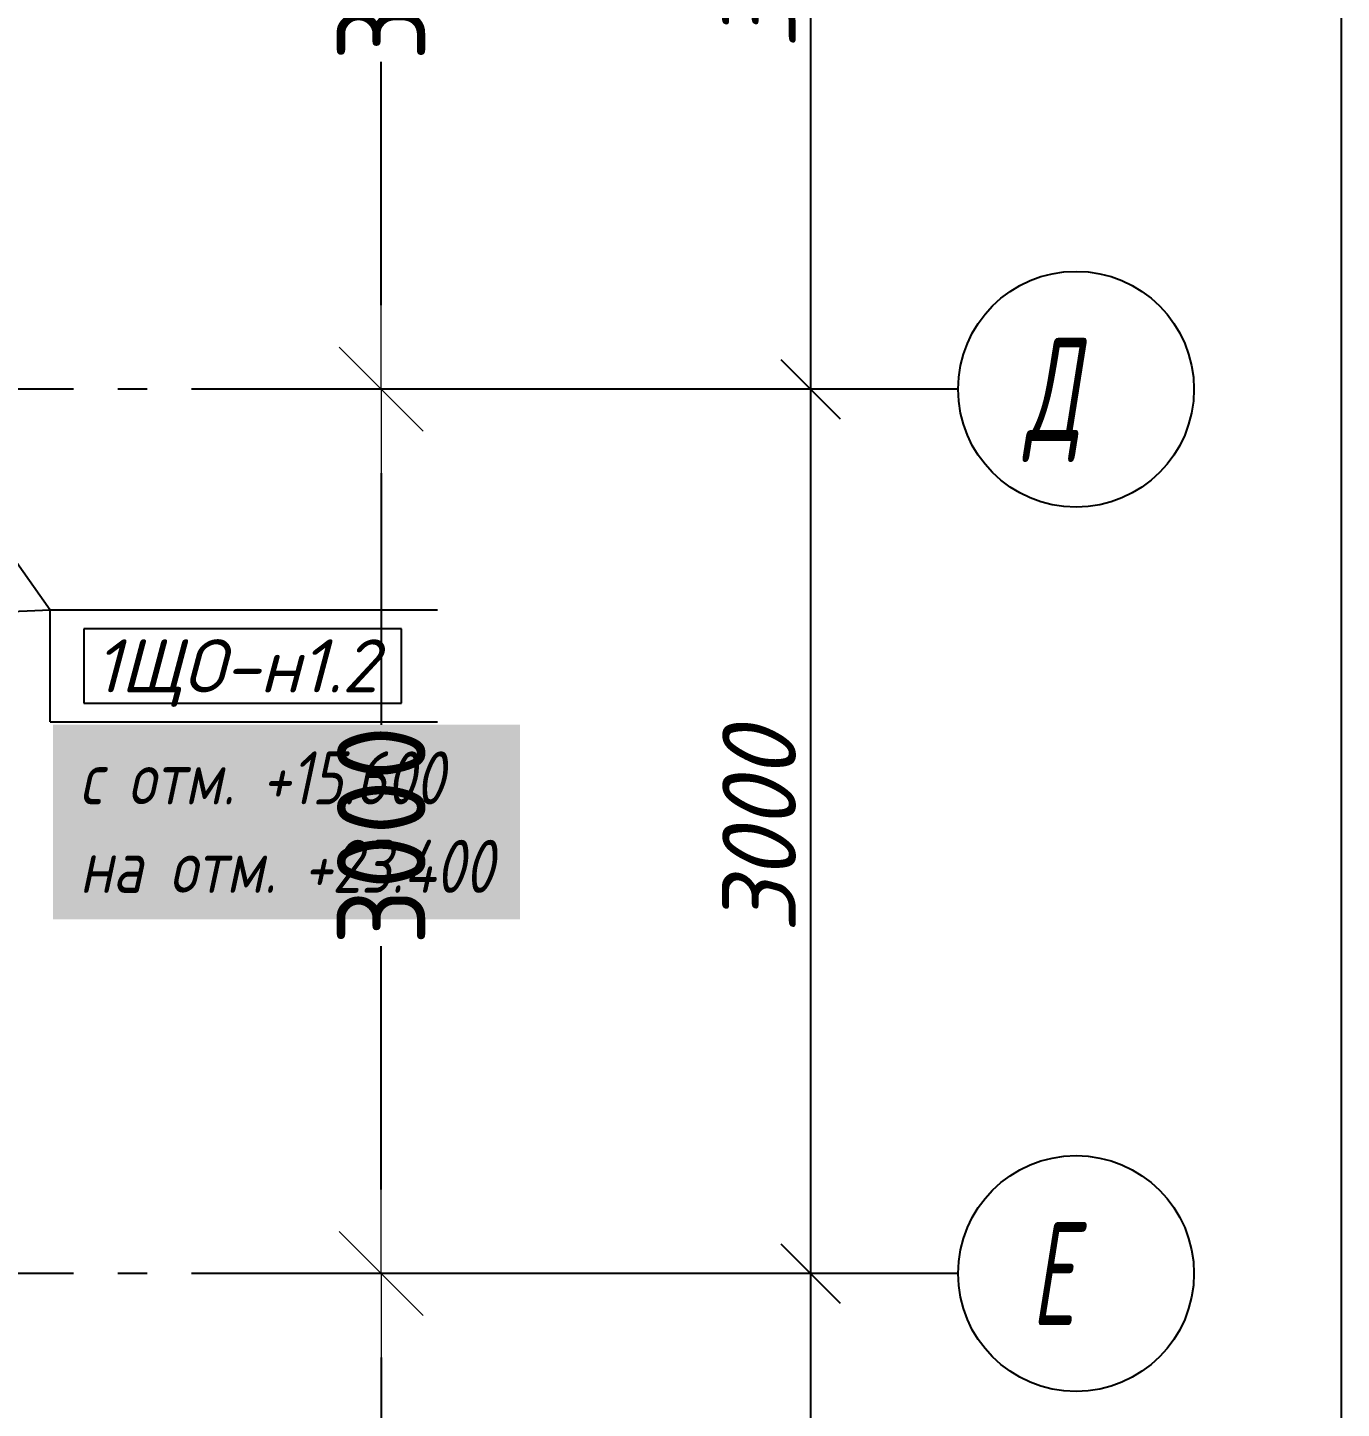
# Model space of a CAD drawing. Header units: millimetres. Extents: x 0 to 1093, y 0 to 420.
# Drawn here: x 592.63 to 637.19, y 215.01 to 261.86 of the extents above; entities that cross this region are included whole.
import ezdxf

# ---------------------------------------------------------------- set-up
doc = ezdxf.new("R2010")
doc.units = ezdxf.units.MM
doc.linetypes.add('ГОСТ 2.303 5', pattern=[24, 20, -1.5, 1, -1.5])
for name, color, linetype in [('Viewport1ForCustomObjects_0', 7, 'Continuous'), ('Viewport2ForCustomObjects_0', 7, 'Continuous'), ('Строительные оси', 7, 'Continuous'), ('ЭС', 7, 'Continuous')]:
    doc.layers.add(name, color=color, linetype=linetype)
doc.styles.add('1.8', font='isocpeui.ttf', dxfattribs={"height": 1.8})
doc.styles.add('2.5', font='isocpeui.ttf')
doc.styles.add('CustomTextStyle33', font='isocpeui.ttf', dxfattribs={"width": 0.592798, "height": 3.5})
doc.styles.add('CustomTextStyle35', font='isocpeui.ttf', dxfattribs={"width": 0.592798, "height": 3.5})
doc.styles.add('CustomTextStyle82', font='isocpeui.ttf', dxfattribs={"width": 0.987755, "height": 1.8})
doc.styles.add('СПКБ-0000-000-АР#006$0$СГЕНЕРИР_СТИЛЬ_3', font='isocp.shx')
doc.dimstyles.new('ISO-100', dxfattribs={"dimtxt": 2.5, "dimasz": 2, "dimexe": 0.5, "dimexo": 0.5, "dimgap": 0.5, "dimtad": 1, "dimdec": 0, "dimlfac": 100, "dimzin": 0, "dimdsep": 46, "dimtxsty": '2.5', "dimblk": 'OBLIQUE', "dimcen": 0, "dimdle": 0.5, "dimclrd": 3, "dimclre": 3, "dimadec": 0, "dimazin": 0, "dimtfac": 1, "dimtdec": 0, "dimtmove": 0, "dimatfit": 1, "dimfxl": 1, "dimtolj": 1, "dimtzin": 0, "dimlwd": -1, "dimarcsym": 0})
doc.dimstyles.new('СПКБ-0000-000-АР#006$0$СГЕНЕРИР_СТИЛЬ__2', dxfattribs={"dimtxt": 300, "dimasz": 285, "dimexe": 0.18, "dimexo": 0, "dimgap": 0.09, "dimtad": 1, "dimdec": 0, "dimzin": 0, "dimdsep": 46, "dimtxsty": 'СПКБ-0000-000-АР#006$0$СГЕНЕРИР_СТИЛЬ_3', "dimblk": 'СПКБ-0000-000-АР#006$0$ARROWHEAD_6', "dimblk1": 'СПКБ-0000-000-АР#006$0$ARROWHEAD_6', "dimblk2": 'СПКБ-0000-000-АР#006$0$ARROWHEAD_6', "dimcen": 0.09, "dimclrd": 256, "dimclre": 256, "dimclrt": 6, "dimadec": 0, "dimazin": 0, "dimtfac": 1, "dimtdec": 4, "dimtmove": 0, "dimatfit": 3, "dimfxl": 1, "dimtolj": 1, "dimtzin": 0, "dimarcsym": 0})

# ---------------------------------------------------------------- blocks, each defined once
blk = doc.blocks.new('_Oblique')
at = {"color": 0, "linetype": 'ByBlock', "lineweight": -2}
blk.add_line((-0.5, -0.5), (0.5, 0.5), dxfattribs=at)
blk = doc.blocks.new('*D363')
at = {"layer": 'Defpoints', "color": 0, "ltscale": 100, "transparency": 16777216}
for p in [(619.188, 219.586), (624.188, 219.586), (624.188, 189.586)]:
    blk.add_point(p, dxfattribs=at)
at = {"layer": 'Строительные оси', "color": 3, "ltscale": 100, "transparency": 16777216}
blk.add_line((619.188, 189.086), (619.188, 220.086), dxfattribs=at)
at = {"layer": 'Строительные оси', "color": 3, "lineweight": -2, "ltscale": 100, "transparency": 16777216}
for p, q in [((623.688, 219.586), (618.688, 219.586)), ((623.688, 189.586), (618.688, 189.586))]:
    blk.add_line(p, q, dxfattribs=at)
at = {"layer": 'Строительные оси', "color": 3, "ltscale": 100, "transparency": 16777216, "xscale": 2, "yscale": 2, "zscale": 2}
for p, rotation in [((619.188, 219.586), 90), ((619.188, 189.586), 270)]:
    blk.add_blockref('_Oblique', p, dxfattribs=dict(at, rotation=rotation))
at = {"layer": 'Строительные оси', "color": 0, "ltscale": 100, "transparency": 16777216, "insert": (617.438, 204.586), "char_height": 2.5, "attachment_point": 5, "rotation": 90, "style": '2.5'}
blk.add_mtext('\\A1;3000', dxfattribs=at)
blk = doc.blocks.new('*D364')
at = {"layer": 'Defpoints', "color": 0, "ltscale": 100, "transparency": 16777216}
for p in [(619.188, 249.586), (624.188, 249.586), (624.188, 219.586)]:
    blk.add_point(p, dxfattribs=at)
at = {"layer": 'Строительные оси', "color": 3, "ltscale": 100, "transparency": 16777216}
blk.add_line((619.188, 219.086), (619.188, 250.086), dxfattribs=at)
at = {"layer": 'Строительные оси', "color": 3, "lineweight": -2, "ltscale": 100, "transparency": 16777216}
for p, q in [((623.688, 249.586), (618.688, 249.586)), ((623.688, 219.586), (618.688, 219.586))]:
    blk.add_line(p, q, dxfattribs=at)
at = {"layer": 'Строительные оси', "color": 3, "ltscale": 100, "transparency": 16777216, "xscale": 2, "yscale": 2, "zscale": 2}
for p, rotation in [((619.188, 249.586), 90), ((619.188, 219.586), 270)]:
    blk.add_blockref('_Oblique', p, dxfattribs=dict(at, rotation=rotation))
at = {"layer": 'Строительные оси', "color": 0, "ltscale": 100, "transparency": 16777216, "insert": (617.438, 234.586), "char_height": 2.5, "attachment_point": 5, "rotation": 90, "style": '2.5'}
blk.add_mtext('\\A1;3000', dxfattribs=at)
blk = doc.blocks.new('*D365')
at = {"layer": 'Defpoints', "color": 0, "ltscale": 100, "transparency": 16777216}
for p in [(619.188, 279.586), (624.188, 279.586), (624.188, 249.586)]:
    blk.add_point(p, dxfattribs=at)
at = {"layer": 'Строительные оси', "color": 3, "ltscale": 100, "transparency": 16777216}
blk.add_line((619.188, 249.086), (619.188, 280.086), dxfattribs=at)
at = {"layer": 'Строительные оси', "color": 3, "lineweight": -2, "ltscale": 100, "transparency": 16777216}
for p, q in [((623.688, 279.586), (618.688, 279.586)), ((623.688, 249.586), (618.688, 249.586))]:
    blk.add_line(p, q, dxfattribs=at)
at = {"layer": 'Строительные оси', "color": 3, "ltscale": 100, "transparency": 16777216, "xscale": 2, "yscale": 2, "zscale": 2}
for p, rotation in [((619.188, 279.586), 90), ((619.188, 249.586), 270)]:
    blk.add_blockref('_Oblique', p, dxfattribs=dict(at, rotation=rotation))
at = {"layer": 'Строительные оси', "color": 0, "ltscale": 100, "transparency": 16777216, "insert": (617.438, 264.586), "char_height": 2.5, "attachment_point": 5, "rotation": 90, "style": '2.5'}
blk.add_mtext('\\A1;3000', dxfattribs=at)
blk = doc.blocks.new('*E373')
at = {"layer": 'Строительные оси', "color": 3, "linetype": 'ГОСТ 2.303 5', "lineweight": 25}
for p, q in [((280.431, 128.857), (-283.569, 128.857)), ((286.431, 128.857), (280.431, 128.857)), ((280.431, 98.857), (-283.569, 98.857)), ((286.431, 98.857), (280.431, 98.857))]:
    blk.add_line(p, q, dxfattribs=at)
at = {"layer": 'Строительные оси', "color": 3, "linetype": 'Continuous', "lineweight": 25}
for centre in [(290.431, 128.857), (290.431, 98.857)]:
    blk.add_circle(centre, 4, dxfattribs=at)
at = {"layer": 'Строительные оси', "linetype": 'Continuous', "lineweight": 25, "width": 0.592798}
for s, style, p in [('Д', 'CustomTextStyle35', (288.709, 127.107)), ('Е', 'CustomTextStyle33', (288.903, 97.107))]:
    blk.add_text(s, height=3.5, dxfattribs=dict(at, style=style)).set_placement(p)
blk = doc.blocks.new('СПКБ-0000-000-АР#006$0$ARROWHEAD_6')
at = {"color": 0, "linetype": 'Continuous', "lineweight": 0}
for p, q in [((-0.5, -0.5), (0.5, 0.5)), ((0, 0), (-1, 0))]:
    blk.add_line(p, q, dxfattribs=at)
blk = doc.blocks.new('*D368')
at = {"color": 161, "linetype": 'Continuous', "lineweight": -2, "true_color": 0x40a5ff, "transparency": 16777216}
for p, q in [((619.161, 219.586), (604.621, 219.586)), ((604.623, 216.736), (604.623, 208.203)), ((604.623, 192.436), (604.623, 200.698)), ((619.161, 189.586), (604.621, 189.586))]:
    blk.add_line(p, q, dxfattribs=at)
at = {"layer": 'Defpoints', "color": 0, "linetype": 'Continuous', "transparency": 16777216}
for p in [(604.623, 219.586), (619.161, 219.586), (619.161, 189.586)]:
    blk.add_point(p, dxfattribs=at)
at = {"color": 161, "linetype": 'Continuous', "lineweight": -2, "true_color": 0x40a5ff, "transparency": 16777216, "xscale": 2.85, "yscale": 2.85, "zscale": 2.85}
for p, rotation in [((604.623, 219.586), 90), ((604.623, 189.586), 270)]:
    blk.add_blockref('СПКБ-0000-000-АР#006$0$ARROWHEAD_6', p, dxfattribs=dict(at, rotation=rotation))
at = {"color": 6, "linetype": 'Continuous', "lineweight": 25, "transparency": 16777216, "insert": (604.623, 204.451), "char_height": 3, "attachment_point": 5, "rotation": 90, "style": 'СПКБ-0000-000-АР#006$0$СГЕНЕРИР_СТИЛЬ_3'}
blk.add_mtext('\\A1;3000', dxfattribs=at)
blk = doc.blocks.new('*D369')
at = {"color": 161, "linetype": 'Continuous', "lineweight": -2, "true_color": 0x40a5ff, "transparency": 16777216}
for p, q in [((619.161, 249.586), (604.621, 249.586)), ((604.623, 246.736), (604.623, 238.203)), ((604.623, 222.436), (604.623, 230.698)), ((619.161, 219.586), (604.621, 219.586))]:
    blk.add_line(p, q, dxfattribs=at)
at = {"layer": 'Defpoints', "color": 0, "linetype": 'Continuous', "transparency": 16777216}
for p in [(604.623, 249.586), (619.161, 249.586), (619.161, 219.586)]:
    blk.add_point(p, dxfattribs=at)
at = {"color": 161, "linetype": 'Continuous', "lineweight": -2, "true_color": 0x40a5ff, "transparency": 16777216, "xscale": 2.85, "yscale": 2.85, "zscale": 2.85}
for p, rotation in [((604.623, 249.586), 90), ((604.623, 219.586), 270)]:
    blk.add_blockref('СПКБ-0000-000-АР#006$0$ARROWHEAD_6', p, dxfattribs=dict(at, rotation=rotation))
at = {"color": 6, "linetype": 'Continuous', "lineweight": 25, "transparency": 16777216, "insert": (604.623, 234.451), "char_height": 3, "attachment_point": 5, "rotation": 90, "style": 'СПКБ-0000-000-АР#006$0$СГЕНЕРИР_СТИЛЬ_3'}
blk.add_mtext('\\A1;3000', dxfattribs=at)
blk = doc.blocks.new('*D370')
at = {"color": 161, "linetype": 'Continuous', "lineweight": -2, "true_color": 0x40a5ff, "transparency": 16777216}
for p, q in [((619.161, 279.586), (604.621, 279.586)), ((604.623, 276.736), (604.623, 268.203)), ((604.623, 252.436), (604.623, 260.698)), ((619.161, 249.586), (604.621, 249.586))]:
    blk.add_line(p, q, dxfattribs=at)
at = {"layer": 'Defpoints', "color": 0, "linetype": 'Continuous', "transparency": 16777216}
for p in [(604.623, 279.586), (619.161, 279.586), (619.161, 249.586)]:
    blk.add_point(p, dxfattribs=at)
at = {"color": 161, "linetype": 'Continuous', "lineweight": -2, "true_color": 0x40a5ff, "transparency": 16777216, "xscale": 2.85, "yscale": 2.85, "zscale": 2.85}
for p, rotation in [((604.623, 279.586), 90), ((604.623, 249.586), 270)]:
    blk.add_blockref('СПКБ-0000-000-АР#006$0$ARROWHEAD_6', p, dxfattribs=dict(at, rotation=rotation))
at = {"color": 6, "linetype": 'Continuous', "lineweight": 25, "transparency": 16777216, "insert": (604.623, 264.451), "char_height": 3, "attachment_point": 5, "rotation": 90, "style": 'СПКБ-0000-000-АР#006$0$СГЕНЕРИР_СТИЛЬ_3'}
blk.add_mtext('\\A1;3000', dxfattribs=at)
blk = doc.blocks.new('CustomObjectsInViewport1_0')
at = {"layer": 'ЭС'}
for p, q in [((586.778, 251.475), (593.391, 242.102)), ((574.433, 241.296), (593.391, 242.102)), ((593.391, 242.102), (596.391, 242.102)), ((593.391, 242.102), (606.536, 242.102)), ((593.391, 238.302), (593.391, 242.102)), ((593.391, 238.302), (606.536, 238.302))]:
    blk.add_line(p, q, dxfattribs=at)
at = {"layer": 'ЭС', "color": 7, "true_color": 0xffffff}
for p, q in [((605.314, 241.462), (594.531, 241.462)), ((594.531, 241.462), (594.531, 238.942)), ((605.314, 238.942), (605.314, 241.462)), ((594.531, 238.942), (605.314, 238.942)), ((594.531, 238.942), (594.531, 238.942))]:
    blk.add_line(p, q, dxfattribs=at)
at = {"layer": 'ЭС', "style": 'CustomTextStyle82', "width": 0.987755}
blk.add_text('1ЩО-н1.2', height=1.8, dxfattribs=at).set_placement((594.891, 239.302))
blk = doc.blocks.new('*E372')
at = {"color": 161, "linetype": 'Continuous', "lineweight": 25, "true_color": 0x40a5ff}
for base, p1, p2, picture, middle in [((512.434, 185.701), (526.973, 155.701), (526.973, 185.701), '*D370', (512.434, 170.565)), ((512.434, 155.701), (526.973, 125.701), (526.973, 155.701), '*D369', (512.434, 140.565)), ((512.434, 125.701), (526.973, 95.701), (526.973, 125.701), '*D368', (512.434, 110.565))]:
    dim = blk.add_linear_dim(base=base, p1=p1, p2=p2, angle=90, dimstyle='СПКБ-0000-000-АР#006$0$СГЕНЕРИР_СТИЛЬ__2', override={"dimscale": 0.01, "dimlfac": 100}, dxfattribs=at)
    dim.commit()
    dim.dimension.update_dxf_attribs({"geometry": picture, "text_midpoint": middle, "dimtype": 160, "text_rotation": 90, "insert": (-92.189, -93.885)})

msp = doc.modelspace()

# ---------------------------------------------------------------- linework, layer by layer
at = {"layer": 'Defpoints', "linetype": 'Continuous'}
msp.add_lwpolyline([(35, 56.586), (637.188, 56.586), (637.188, 400), (35, 400)], close=True, dxfattribs=at)

# ---------------------------------------------------------------- block references
msp.add_blockref('*E372', (92.189, 93.885))
at = {"layer": 'Viewport1ForCustomObjects_0'}
msp.add_blockref('CustomObjectsInViewport1_0', (0, 0), dxfattribs=at)
at = {"layer": 'Viewport2ForCustomObjects_0'}
msp.add_blockref('*E373', (337.756, 120.729), dxfattribs=at)

# ---------------------------------------------------------------- texts
at = {"layer": 'ЭС', "insert": (594.391, 237.302), "char_height": 1.8, "attachment_point": 1, "style": '1.8', "bg_fill": 1, "box_fill_scale": 1.5, "bg_fill_color": 7, "bg_fill_true_color": 16777215, "bg_fill_transparency": 0}
msp.add_mtext('{\\W0.8;с отм. +15.600 \\Pна отм. +23.400}', dxfattribs=at)

# ---------------------------------------------------------------- dimensions: what is measured, and where the dimension line sits
at = {"layer": 'Строительные оси', "ltscale": 100}
for base, p1, p2, picture, middle in [((619.188, 279.586), (624.188, 249.586), (624.188, 279.586), '*D365', (617.438, 264.586)), ((619.188, 249.586), (624.188, 219.586), (624.188, 249.586), '*D364', (617.438, 234.586)), ((619.188, 219.586), (624.188, 189.586), (624.188, 219.586), '*D363', (617.438, 204.586))]:
    dim = msp.add_linear_dim(base=base, p1=p1, p2=p2, angle=90, dimstyle='ISO-100', override={"dimscale": 1, "dimlfac": 100}, dxfattribs=at)
    dim.commit()
    dim.dimension.update_dxf_attribs({"geometry": picture, "text_midpoint": middle})

doc.saveas('drawing.dxf')
